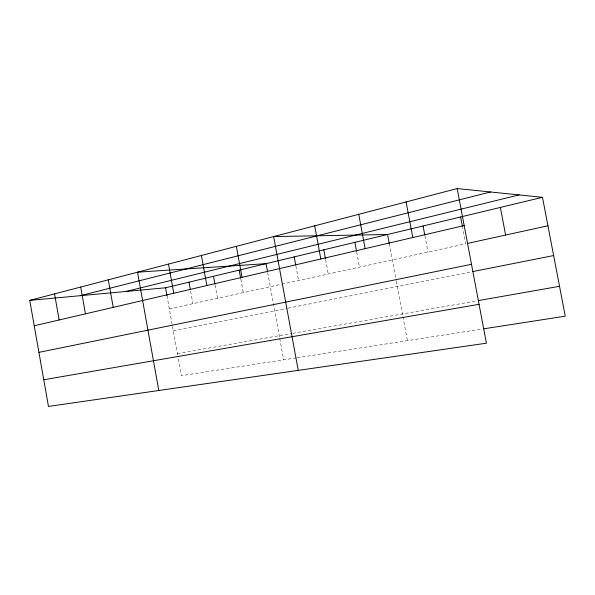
<?xml version="1.0" encoding="UTF-8"?>
<svg xmlns="http://www.w3.org/2000/svg" width="595" height="595" viewBox="0 0 595 595"><rect width="100%" height="100%" fill="white"/><g stroke="black" fill="none" stroke-linecap="round" stroke-linejoin="round"><path stroke-width="0.45" stroke-dasharray="2.98 2.23" d="M169.33 308.85L280.892 284.373M281.777 284.179L465.699 243.816L462.65 227.707M173.309 330.88L287.132 308.336M288.017 308.165L471.017 271.922M177.407 353.608L291.751 333.468M292.643 333.312L476.498 300.921M296.236 357.892L181.386 375.698L177.883 356.264M297.128 357.751L481.831 329.117M424.949 235.88L427.991 252.094M389.264 243.578L396.129 280.312M396.292 281.204L402.755 315.752M402.919 316.637L407.411 340.652M356.68 252.079L359.477 267.125M325.621 259.651L328.269 273.975M295.901 265.972L298.571 280.49M267.683 272.525L279.583 337.462M279.747 338.354L283.689 359.834M240.826 279.114L243.296 292.621M215.13 285.072L217.525 298.274M190.623 291.126L192.899 303.681M166.957 295.685L177.727 355.379"/><path stroke-width="0.89" d="M457.176 188.57L486.42 343.203L48.463 406.43L29.75 300.378L457.176 188.57L542.484 197.317L565.25 316.183L483.631 328.834M80.332 295.685L490.473 191.984M126.14 291.438L519.041 194.915M29.75 300.378L165.536 287.787L542.484 197.317M34.235 325.777L464.174 225.564M467.514 243.422L547.936 225.773M38.92 352.352L471.5 264.299M472.839 271.558L553.64 255.56M478.291 300.609L559.523 286.299M43.755 379.774L479.064 304.298M500.358 207.424L505.616 235.062M460.619 216.959L462.486 226.807M423.082 225.974L424.778 234.98M406.102 201.928L412.789 237.546M389.264 243.578L387.568 234.497L273.648 236.579L298.221 370.373M358.748 214.319L365.137 248.65M354.873 242.343L356.517 251.194M323.799 249.803L325.458 258.758M314.703 225.84L320.831 258.974M294.228 256.899L295.73 265.065M267.519 271.632L266.054 263.659L137.534 272.183L158.783 390.498M236.371 246.33L242.031 277.344M239.183 270.108L240.663 278.215M213.531 276.266L214.966 284.194M201.393 255.478L206.852 285.541M189.002 282.156L190.303 289.334M168.504 264.083L173.77 293.253M165.536 287.787L166.957 295.685M108.305 279.829L113.229 307.362M80.682 287.058L85.449 313.84M54.539 293.893L59.158 319.969"/></g></svg>
